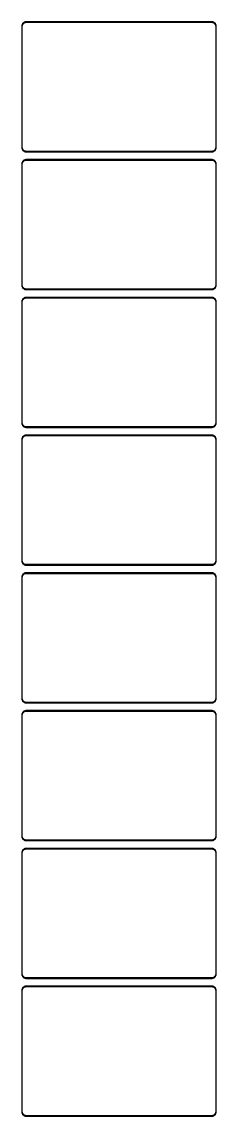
# Model space of a CAD drawing. Header units: metres. Extents: x -112 to 112, y 2310 to 4686.
# Drawn here: x -112 to 112, y 3423 to 4686 of the extents above; entities that cross this region are included whole.
import ezdxf

# ---------------------------------------------------------------- set-up
doc = ezdxf.new("R2010")
doc.units = ezdxf.units.M

msp = doc.modelspace()

# ---------------------------------------------------------------- linework, layer by layer
for p, q in [((-109.045, 4685.76), (-109.629, 4685.52)), ((-108.437, 4685.91), (-109.045, 4685.76)), ((-107.814, 4685.99), (-108.437, 4685.91)), ((107.814, 4685.99), (-107.814, 4685.99)), ((108.437, 4685.91), (107.814, 4685.99)), ((109.045, 4685.76), (108.437, 4685.91)), ((109.629, 4685.52), (109.045, 4685.76)), ((-112.461, 4681.63), (-112.5, 4681)), ((-112.5, 4681), (-112.5, 4541)), ((-112.343, 4682.24), (-112.461, 4681.63)), ((-112.149, 4682.84), (-112.343, 4682.24)), ((-111.882, 4683.41), (-112.149, 4682.84)), ((-112, 4680.75), (-111.963, 4681.35)), ((-112, 4541.25), (-112, 4680.75)), ((-111.963, 4681.35), (-111.851, 4681.93)), ((-111.545, 4683.94), (-111.882, 4683.41)), ((-111.851, 4681.93), (-111.666, 4682.5)), ((-111.666, 4682.5), (-111.412, 4683.04)), ((-111.145, 4684.42), (-111.545, 4683.94)), ((-111.412, 4683.04), (-111.093, 4683.54)), ((-110.687, 4684.85), (-111.145, 4684.42)), ((-111.093, 4683.54), (-110.713, 4684)), ((-110.713, 4684), (-110.278, 4684.41)), ((-110.179, 4685.22), (-110.687, 4684.85)), ((-110.278, 4684.41), (-109.795, 4684.76)), ((-109.629, 4685.52), (-110.179, 4685.22)), ((-109.795, 4684.76), (-109.272, 4685.05)), ((-109.272, 4685.05), (-108.718, 4685.27)), ((-108.718, 4685.27), (-108.14, 4685.42)), ((-108.14, 4685.42), (-107.548, 4685.49)), ((-107.548, 4685.49), (107.548, 4685.49)), ((107.548, 4685.49), (108.14, 4685.42)), ((108.14, 4685.42), (108.718, 4685.27)), ((108.718, 4685.27), (109.272, 4685.05)), ((109.272, 4685.05), (109.795, 4684.76)), ((110.179, 4685.22), (109.629, 4685.52)), ((109.795, 4684.76), (110.278, 4684.41)), ((110.687, 4684.85), (110.179, 4685.22)), ((110.278, 4684.41), (110.713, 4684)), ((111.145, 4684.42), (110.687, 4684.85)), ((110.713, 4684), (111.093, 4683.54)), ((111.093, 4683.54), (111.412, 4683.04)), ((111.545, 4683.94), (111.145, 4684.42)), ((111.412, 4683.04), (111.666, 4682.5)), ((111.882, 4683.41), (111.545, 4683.94)), ((111.666, 4682.5), (111.851, 4681.93)), ((111.851, 4681.93), (111.963, 4681.35)), ((112.149, 4682.84), (111.882, 4683.41)), ((111.963, 4681.35), (112, 4680.75)), ((112, 4680.75), (112, 4541.25)), ((112.343, 4682.24), (112.149, 4682.84)), ((112.461, 4681.63), (112.343, 4682.24)), ((112.5, 4681), (112.461, 4681.63)), ((112.5, 4541), (112.5, 4681)), ((-112.5, 4541), (-112.461, 4540.37)), ((-112.461, 4540.37), (-112.343, 4539.76)), ((-112.343, 4539.76), (-112.149, 4539.16)), ((-112.149, 4539.16), (-111.882, 4538.59)), ((-111.963, 4540.65), (-112, 4541.25)), ((-111.851, 4540.07), (-111.963, 4540.65)), ((-111.882, 4538.59), (-111.545, 4538.06)), ((-111.666, 4539.5), (-111.851, 4540.07)), ((-111.412, 4538.96), (-111.666, 4539.5)), ((-111.545, 4538.06), (-111.145, 4537.58)), ((-111.093, 4538.46), (-111.412, 4538.96)), ((-111.145, 4537.58), (-110.687, 4537.15)), ((-110.713, 4538), (-111.093, 4538.46)), ((-110.278, 4537.59), (-110.713, 4538)), ((-110.687, 4537.15), (-110.179, 4536.78)), ((-109.795, 4537.24), (-110.278, 4537.59)), ((-110.179, 4536.78), (-109.629, 4536.48)), ((-109.272, 4536.95), (-109.795, 4537.24)), ((-109.629, 4536.48), (-109.045, 4536.24)), ((-108.718, 4536.73), (-109.272, 4536.95)), ((-109.045, 4536.24), (-108.437, 4536.09)), ((-108.14, 4536.58), (-108.718, 4536.73)), ((-108.437, 4536.09), (-107.814, 4536.01)), ((-107.548, 4536.51), (-108.14, 4536.58)), ((-107.814, 4536.01), (107.814, 4536.01)), ((107.548, 4536.51), (-107.548, 4536.51)), ((108.14, 4536.58), (107.548, 4536.51)), ((107.814, 4536.01), (108.437, 4536.09)), ((108.718, 4536.73), (108.14, 4536.58)), ((108.437, 4536.09), (109.045, 4536.24)), ((109.272, 4536.95), (108.718, 4536.73)), ((109.045, 4536.24), (109.629, 4536.48)), ((109.795, 4537.24), (109.272, 4536.95)), ((109.629, 4536.48), (110.179, 4536.78)), ((110.278, 4537.59), (109.795, 4537.24)), ((110.179, 4536.78), (110.687, 4537.15)), ((110.713, 4538), (110.278, 4537.59)), ((110.687, 4537.15), (111.145, 4537.58)), ((111.093, 4538.46), (110.713, 4538)), ((111.412, 4538.96), (111.093, 4538.46)), ((111.145, 4537.58), (111.545, 4538.06)), ((111.666, 4539.5), (111.412, 4538.96)), ((111.545, 4538.06), (111.882, 4538.59)), ((111.851, 4540.07), (111.666, 4539.5)), ((111.963, 4540.65), (111.851, 4540.07)), ((111.882, 4538.59), (112.149, 4539.16)), ((112, 4541.25), (111.963, 4540.65)), ((112.149, 4539.16), (112.343, 4539.76)), ((112.343, 4539.76), (112.461, 4540.37)), ((112.461, 4540.37), (112.5, 4541)), ((-112.461, 4522.63), (-112.5, 4522)), ((-112.5, 4522), (-112.5, 4382)), ((-112.343, 4523.24), (-112.461, 4522.63)), ((-112.149, 4523.84), (-112.343, 4523.24)), ((-111.882, 4524.41), (-112.149, 4523.84)), ((-112, 4521.75), (-111.963, 4522.35)), ((-112, 4382.25), (-112, 4521.75)), ((-111.963, 4522.35), (-111.851, 4522.93)), ((-111.545, 4524.94), (-111.882, 4524.41)), ((-111.851, 4522.93), (-111.666, 4523.5)), ((-111.666, 4523.5), (-111.412, 4524.04)), ((-111.145, 4525.42), (-111.545, 4524.94)), ((-111.412, 4524.04), (-111.093, 4524.54)), ((-110.687, 4525.85), (-111.145, 4525.42)), ((-111.093, 4524.54), (-110.713, 4525)), ((-110.713, 4525), (-110.278, 4525.41)), ((-110.179, 4526.22), (-110.687, 4525.85)), ((-110.278, 4525.41), (-109.795, 4525.76)), ((-109.629, 4526.52), (-110.179, 4526.22)), ((-109.795, 4525.76), (-109.272, 4526.05)), ((-109.045, 4526.76), (-109.629, 4526.52)), ((-109.272, 4526.05), (-108.718, 4526.27)), ((-108.437, 4526.91), (-109.045, 4526.76)), ((-108.718, 4526.27), (-108.14, 4526.42)), ((-107.814, 4526.99), (-108.437, 4526.91)), ((-108.14, 4526.42), (-107.548, 4526.49)), ((107.814, 4526.99), (-107.814, 4526.99)), ((-107.548, 4526.49), (107.548, 4526.49)), ((107.548, 4526.49), (108.14, 4526.42)), ((108.437, 4526.91), (107.814, 4526.99)), ((108.14, 4526.42), (108.718, 4526.27)), ((109.045, 4526.76), (108.437, 4526.91)), ((108.718, 4526.27), (109.272, 4526.05)), ((109.629, 4526.52), (109.045, 4526.76)), ((109.272, 4526.05), (109.795, 4525.76)), ((110.179, 4526.22), (109.629, 4526.52)), ((109.795, 4525.76), (110.278, 4525.41)), ((110.687, 4525.85), (110.179, 4526.22)), ((110.278, 4525.41), (110.713, 4525)), ((111.145, 4525.42), (110.687, 4525.85)), ((110.713, 4525), (111.093, 4524.54)), ((111.093, 4524.54), (111.412, 4524.04)), ((111.545, 4524.94), (111.145, 4525.42)), ((111.412, 4524.04), (111.666, 4523.5)), ((111.882, 4524.41), (111.545, 4524.94)), ((111.666, 4523.5), (111.851, 4522.93)), ((111.851, 4522.93), (111.963, 4522.35)), ((112.149, 4523.84), (111.882, 4524.41)), ((111.963, 4522.35), (112, 4521.75)), ((112, 4521.75), (112, 4382.25)), ((112.343, 4523.24), (112.149, 4523.84)), ((112.461, 4522.63), (112.343, 4523.24)), ((112.5, 4522), (112.461, 4522.63)), ((112.5, 4382), (112.5, 4522)), ((-112.5, 4382), (-112.461, 4381.37)), ((-112.461, 4381.37), (-112.343, 4380.76)), ((-112.343, 4380.76), (-112.149, 4380.16)), ((-112.149, 4380.16), (-111.882, 4379.59)), ((-111.963, 4381.65), (-112, 4382.25)), ((-111.851, 4381.07), (-111.963, 4381.65)), ((-111.882, 4379.59), (-111.545, 4379.06)), ((-111.666, 4380.5), (-111.851, 4381.07)), ((-111.412, 4379.96), (-111.666, 4380.5)), ((-111.545, 4379.06), (-111.145, 4378.58)), ((-111.093, 4379.46), (-111.412, 4379.96)), ((-111.145, 4378.58), (-110.687, 4378.15)), ((-110.713, 4379), (-111.093, 4379.46)), ((-110.278, 4378.59), (-110.713, 4379)), ((-110.687, 4378.15), (-110.179, 4377.78)), ((-109.795, 4378.24), (-110.278, 4378.59)), ((-110.179, 4377.78), (-109.629, 4377.48)), ((-109.272, 4377.95), (-109.795, 4378.24)), ((-109.629, 4377.48), (-109.045, 4377.24)), ((-108.718, 4377.73), (-109.272, 4377.95)), ((-109.045, 4377.24), (-108.437, 4377.09)), ((-108.14, 4377.58), (-108.718, 4377.73)), ((-108.437, 4377.09), (-107.814, 4377.01)), ((-107.548, 4377.51), (-108.14, 4377.58)), ((-107.814, 4377.01), (107.814, 4377.01)), ((107.548, 4377.51), (-107.548, 4377.51)), ((108.14, 4377.58), (107.548, 4377.51)), ((107.814, 4377.01), (108.437, 4377.09)), ((108.718, 4377.73), (108.14, 4377.58)), ((108.437, 4377.09), (109.045, 4377.24)), ((109.272, 4377.95), (108.718, 4377.73)), ((109.045, 4377.24), (109.629, 4377.48)), ((109.795, 4378.24), (109.272, 4377.95)), ((109.629, 4377.48), (110.179, 4377.78)), ((110.278, 4378.59), (109.795, 4378.24)), ((110.179, 4377.78), (110.687, 4378.15)), ((110.713, 4379), (110.278, 4378.59)), ((110.687, 4378.15), (111.145, 4378.58)), ((111.093, 4379.46), (110.713, 4379)), ((111.412, 4379.96), (111.093, 4379.46)), ((111.145, 4378.58), (111.545, 4379.06)), ((111.666, 4380.5), (111.412, 4379.96)), ((111.545, 4379.06), (111.882, 4379.59)), ((111.851, 4381.07), (111.666, 4380.5)), ((111.963, 4381.65), (111.851, 4381.07)), ((111.882, 4379.59), (112.149, 4380.16)), ((112, 4382.25), (111.963, 4381.65)), ((112.149, 4380.16), (112.343, 4380.76)), ((112.343, 4380.76), (112.461, 4381.37)), ((112.461, 4381.37), (112.5, 4382)), ((-112.461, 4363.63), (-112.5, 4363)), ((-112.5, 4363), (-112.5, 4223)), ((-112.343, 4364.24), (-112.461, 4363.63)), ((-112.149, 4364.84), (-112.343, 4364.24)), ((-111.882, 4365.41), (-112.149, 4364.84)), ((-112, 4362.75), (-111.963, 4363.35)), ((-112, 4223.25), (-112, 4362.75)), ((-111.963, 4363.35), (-111.851, 4363.93)), ((-111.545, 4365.94), (-111.882, 4365.41)), ((-111.851, 4363.93), (-111.666, 4364.5)), ((-111.666, 4364.5), (-111.412, 4365.04)), ((-111.145, 4366.42), (-111.545, 4365.94)), ((-111.412, 4365.04), (-111.093, 4365.54)), ((-110.687, 4366.85), (-111.145, 4366.42)), ((-111.093, 4365.54), (-110.713, 4366)), ((-110.713, 4366), (-110.278, 4366.41)), ((-110.179, 4367.22), (-110.687, 4366.85)), ((-110.278, 4366.41), (-109.795, 4366.76)), ((-109.629, 4367.52), (-110.179, 4367.22)), ((-109.795, 4366.76), (-109.272, 4367.05)), ((-109.045, 4367.76), (-109.629, 4367.52)), ((-109.272, 4367.05), (-108.718, 4367.27)), ((-108.437, 4367.91), (-109.045, 4367.76)), ((-108.718, 4367.27), (-108.14, 4367.42)), ((-107.814, 4367.99), (-108.437, 4367.91)), ((-108.14, 4367.42), (-107.548, 4367.49)), ((107.814, 4367.99), (-107.814, 4367.99)), ((-107.548, 4367.49), (107.548, 4367.49)), ((107.548, 4367.49), (108.14, 4367.42)), ((108.437, 4367.91), (107.814, 4367.99)), ((108.14, 4367.42), (108.718, 4367.27)), ((109.045, 4367.76), (108.437, 4367.91)), ((108.718, 4367.27), (109.272, 4367.05)), ((109.629, 4367.52), (109.045, 4367.76)), ((109.272, 4367.05), (109.795, 4366.76)), ((110.179, 4367.22), (109.629, 4367.52)), ((109.795, 4366.76), (110.278, 4366.41)), ((110.687, 4366.85), (110.179, 4367.22)), ((110.278, 4366.41), (110.713, 4366)), ((111.145, 4366.42), (110.687, 4366.85)), ((110.713, 4366), (111.093, 4365.54)), ((111.093, 4365.54), (111.412, 4365.04)), ((111.545, 4365.94), (111.145, 4366.42)), ((111.412, 4365.04), (111.666, 4364.5)), ((111.882, 4365.41), (111.545, 4365.94)), ((111.666, 4364.5), (111.851, 4363.93)), ((111.851, 4363.93), (111.963, 4363.35)), ((112.149, 4364.84), (111.882, 4365.41)), ((111.963, 4363.35), (112, 4362.75)), ((112, 4362.75), (112, 4223.25)), ((112.343, 4364.24), (112.149, 4364.84)), ((112.461, 4363.63), (112.343, 4364.24)), ((112.5, 4363), (112.461, 4363.63)), ((112.5, 4223), (112.5, 4363)), ((-112.5, 4223), (-112.461, 4222.37)), ((-112.461, 4222.37), (-112.343, 4221.76)), ((-112.343, 4221.76), (-112.149, 4221.16)), ((-112.149, 4221.16), (-111.882, 4220.59)), ((-111.963, 4222.65), (-112, 4223.25)), ((-111.851, 4222.07), (-111.963, 4222.65)), ((-111.882, 4220.59), (-111.545, 4220.06)), ((-111.666, 4221.5), (-111.851, 4222.07)), ((-111.412, 4220.96), (-111.666, 4221.5)), ((-111.545, 4220.06), (-111.145, 4219.58)), ((-111.093, 4220.46), (-111.412, 4220.96)), ((-111.145, 4219.58), (-110.687, 4219.15)), ((-110.713, 4220), (-111.093, 4220.46)), ((-110.278, 4219.59), (-110.713, 4220)), ((-110.687, 4219.15), (-110.179, 4218.78)), ((-109.795, 4219.24), (-110.278, 4219.59)), ((-110.179, 4218.78), (-109.629, 4218.48)), ((-109.272, 4218.95), (-109.795, 4219.24)), ((-109.629, 4218.48), (-109.045, 4218.24)), ((-108.718, 4218.73), (-109.272, 4218.95)), ((-108.14, 4218.58), (-108.718, 4218.73)), ((-107.548, 4218.51), (-108.14, 4218.58)), ((107.548, 4218.51), (-107.548, 4218.51)), ((108.14, 4218.58), (107.548, 4218.51)), ((108.718, 4218.73), (108.14, 4218.58)), ((109.272, 4218.95), (108.718, 4218.73)), ((109.045, 4218.24), (109.629, 4218.48)), ((109.795, 4219.24), (109.272, 4218.95)), ((109.629, 4218.48), (110.179, 4218.78)), ((110.278, 4219.59), (109.795, 4219.24)), ((110.179, 4218.78), (110.687, 4219.15)), ((110.713, 4220), (110.278, 4219.59)), ((110.687, 4219.15), (111.145, 4219.58)), ((111.093, 4220.46), (110.713, 4220)), ((111.412, 4220.96), (111.093, 4220.46)), ((111.145, 4219.58), (111.545, 4220.06)), ((111.666, 4221.5), (111.412, 4220.96)), ((111.545, 4220.06), (111.882, 4220.59)), ((111.851, 4222.07), (111.666, 4221.5)), ((111.963, 4222.65), (111.851, 4222.07)), ((111.882, 4220.59), (112.149, 4221.16)), ((112, 4223.25), (111.963, 4222.65)), ((112.149, 4221.16), (112.343, 4221.76)), ((112.343, 4221.76), (112.461, 4222.37)), ((112.461, 4222.37), (112.5, 4223)), ((-112.149, 4205.84), (-112.343, 4205.24)), ((-111.882, 4206.41), (-112.149, 4205.84)), ((-111.545, 4206.94), (-111.882, 4206.41)), ((-111.666, 4205.5), (-111.412, 4206.04)), ((-111.145, 4207.42), (-111.545, 4206.94)), ((-111.412, 4206.04), (-111.093, 4206.54)), ((-110.687, 4207.85), (-111.145, 4207.42)), ((-111.093, 4206.54), (-110.713, 4207)), ((-110.713, 4207), (-110.278, 4207.41)), ((-110.179, 4208.22), (-110.687, 4207.85)), ((-110.278, 4207.41), (-109.795, 4207.76)), ((-109.629, 4208.52), (-110.179, 4208.22)), ((-109.795, 4207.76), (-109.272, 4208.05)), ((-109.045, 4208.76), (-109.629, 4208.52)), ((-109.272, 4208.05), (-108.718, 4208.27)), ((-109.045, 4218.24), (-108.437, 4218.09)), ((-108.437, 4208.91), (-109.045, 4208.76)), ((-108.718, 4208.27), (-108.14, 4208.42)), ((-108.437, 4218.09), (-107.814, 4218.01)), ((-107.814, 4208.99), (-108.437, 4208.91)), ((-108.14, 4208.42), (-107.548, 4208.49)), ((-107.814, 4218.01), (107.814, 4218.01)), ((107.814, 4208.99), (-107.814, 4208.99)), ((-107.548, 4208.49), (107.548, 4208.49)), ((107.548, 4208.49), (108.14, 4208.42)), ((107.814, 4218.01), (108.437, 4218.09)), ((108.437, 4208.91), (107.814, 4208.99)), ((108.14, 4208.42), (108.718, 4208.27)), ((108.437, 4218.09), (109.045, 4218.24)), ((109.045, 4208.76), (108.437, 4208.91)), ((108.718, 4208.27), (109.272, 4208.05)), ((109.629, 4208.52), (109.045, 4208.76)), ((109.272, 4208.05), (109.795, 4207.76)), ((110.179, 4208.22), (109.629, 4208.52)), ((109.795, 4207.76), (110.278, 4207.41)), ((110.687, 4207.85), (110.179, 4208.22)), ((110.278, 4207.41), (110.713, 4207)), ((111.145, 4207.42), (110.687, 4207.85)), ((110.713, 4207), (111.093, 4206.54)), ((111.093, 4206.54), (111.412, 4206.04)), ((111.545, 4206.94), (111.145, 4207.42)), ((111.412, 4206.04), (111.666, 4205.5)), ((111.882, 4206.41), (111.545, 4206.94)), ((112.149, 4205.84), (111.882, 4206.41)), ((112.343, 4205.24), (112.149, 4205.84)), ((-112.461, 4204.63), (-112.5, 4204)), ((-112.5, 4204), (-112.5, 4064)), ((-112.343, 4205.24), (-112.461, 4204.63)), ((-112, 4203.75), (-111.963, 4204.35)), ((-112, 4064.25), (-112, 4203.75)), ((-111.963, 4204.35), (-111.851, 4204.93)), ((-111.851, 4204.93), (-111.666, 4205.5)), ((111.666, 4205.5), (111.851, 4204.93)), ((111.851, 4204.93), (111.963, 4204.35)), ((111.963, 4204.35), (112, 4203.75)), ((112, 4203.75), (112, 4064.25)), ((112.461, 4204.63), (112.343, 4205.24)), ((112.5, 4204), (112.461, 4204.63)), ((112.5, 4064), (112.5, 4204)), ((-112.5, 4064), (-112.461, 4063.37)), ((-112.461, 4063.37), (-112.343, 4062.76)), ((-112.343, 4062.76), (-112.149, 4062.16)), ((-112.149, 4062.16), (-111.882, 4061.59)), ((-111.963, 4063.65), (-112, 4064.25)), ((-111.851, 4063.07), (-111.963, 4063.65)), ((-111.882, 4061.59), (-111.545, 4061.06)), ((-111.666, 4062.5), (-111.851, 4063.07)), ((-111.412, 4061.96), (-111.666, 4062.5)), ((-111.545, 4061.06), (-111.145, 4060.58)), ((-111.093, 4061.46), (-111.412, 4061.96)), ((-111.145, 4060.58), (-110.687, 4060.15)), ((-110.713, 4061), (-111.093, 4061.46)), ((-110.278, 4060.59), (-110.713, 4061)), ((-110.687, 4060.15), (-110.179, 4059.78)), ((-109.795, 4060.24), (-110.278, 4060.59)), ((-110.179, 4059.78), (-109.629, 4059.48)), ((-109.272, 4059.95), (-109.795, 4060.24)), ((-109.629, 4059.48), (-109.045, 4059.24)), ((-108.718, 4059.73), (-109.272, 4059.95)), ((-109.045, 4059.24), (-108.437, 4059.09)), ((-108.14, 4059.58), (-108.718, 4059.73)), ((-108.437, 4059.09), (-107.814, 4059.01)), ((-107.548, 4059.51), (-108.14, 4059.58)), ((-107.814, 4059.01), (107.814, 4059.01)), ((107.548, 4059.51), (-107.548, 4059.51)), ((108.14, 4059.58), (107.548, 4059.51)), ((107.814, 4059.01), (108.437, 4059.09)), ((108.718, 4059.73), (108.14, 4059.58)), ((108.437, 4059.09), (109.045, 4059.24)), ((109.272, 4059.95), (108.718, 4059.73)), ((109.045, 4059.24), (109.629, 4059.48)), ((109.795, 4060.24), (109.272, 4059.95)), ((109.629, 4059.48), (110.179, 4059.78)), ((110.278, 4060.59), (109.795, 4060.24)), ((110.179, 4059.78), (110.687, 4060.15)), ((110.713, 4061), (110.278, 4060.59)), ((110.687, 4060.15), (111.145, 4060.58)), ((111.093, 4061.46), (110.713, 4061)), ((111.412, 4061.96), (111.093, 4061.46)), ((111.145, 4060.58), (111.545, 4061.06)), ((111.666, 4062.5), (111.412, 4061.96)), ((111.545, 4061.06), (111.882, 4061.59)), ((111.851, 4063.07), (111.666, 4062.5)), ((111.963, 4063.65), (111.851, 4063.07)), ((111.882, 4061.59), (112.149, 4062.16)), ((112, 4064.25), (111.963, 4063.65)), ((112.149, 4062.16), (112.343, 4062.76)), ((112.343, 4062.76), (112.461, 4063.37)), ((112.461, 4063.37), (112.5, 4064)), ((-112.461, 4045.63), (-112.5, 4045)), ((-112.5, 4045), (-112.5, 3905)), ((-112.343, 4046.24), (-112.461, 4045.63)), ((-112.149, 4046.84), (-112.343, 4046.24)), ((-111.882, 4047.41), (-112.149, 4046.84)), ((-112, 4044.75), (-111.963, 4045.35)), ((-112, 3905.25), (-112, 4044.75)), ((-111.963, 4045.35), (-111.851, 4045.93)), ((-111.545, 4047.94), (-111.882, 4047.41)), ((-111.851, 4045.93), (-111.666, 4046.5)), ((-111.666, 4046.5), (-111.412, 4047.04)), ((-111.145, 4048.42), (-111.545, 4047.94)), ((-111.412, 4047.04), (-111.093, 4047.54)), ((-110.687, 4048.85), (-111.145, 4048.42)), ((-111.093, 4047.54), (-110.713, 4048)), ((-110.713, 4048), (-110.278, 4048.41)), ((-110.179, 4049.22), (-110.687, 4048.85)), ((-110.278, 4048.41), (-109.795, 4048.76)), ((-109.629, 4049.52), (-110.179, 4049.22)), ((-109.795, 4048.76), (-109.272, 4049.05)), ((-109.045, 4049.76), (-109.629, 4049.52)), ((-109.272, 4049.05), (-108.718, 4049.27)), ((-108.437, 4049.91), (-109.045, 4049.76)), ((-108.718, 4049.27), (-108.14, 4049.42)), ((-107.814, 4049.99), (-108.437, 4049.91)), ((-108.14, 4049.42), (-107.548, 4049.49)), ((107.814, 4049.99), (-107.814, 4049.99)), ((-107.548, 4049.49), (107.548, 4049.49)), ((107.548, 4049.49), (108.14, 4049.42)), ((108.437, 4049.91), (107.814, 4049.99)), ((108.14, 4049.42), (108.718, 4049.27)), ((109.045, 4049.76), (108.437, 4049.91)), ((108.718, 4049.27), (109.272, 4049.05)), ((109.629, 4049.52), (109.045, 4049.76)), ((109.272, 4049.05), (109.795, 4048.76)), ((110.179, 4049.22), (109.629, 4049.52)), ((109.795, 4048.76), (110.278, 4048.41)), ((110.687, 4048.85), (110.179, 4049.22)), ((110.278, 4048.41), (110.713, 4048)), ((111.145, 4048.42), (110.687, 4048.85)), ((110.713, 4048), (111.093, 4047.54)), ((111.093, 4047.54), (111.412, 4047.04)), ((111.545, 4047.94), (111.145, 4048.42)), ((111.412, 4047.04), (111.666, 4046.5)), ((111.882, 4047.41), (111.545, 4047.94)), ((111.666, 4046.5), (111.851, 4045.93)), ((111.851, 4045.93), (111.963, 4045.35)), ((112.149, 4046.84), (111.882, 4047.41)), ((111.963, 4045.35), (112, 4044.75)), ((112, 4044.75), (112, 3905.25)), ((112.343, 4046.24), (112.149, 4046.84)), ((112.461, 4045.63), (112.343, 4046.24)), ((112.5, 4045), (112.461, 4045.63)), ((112.5, 3905), (112.5, 4045)), ((-112.5, 3905), (-112.461, 3904.37)), ((-112.461, 3904.37), (-112.343, 3903.76)), ((-112.343, 3903.76), (-112.149, 3903.16)), ((-112.149, 3903.16), (-111.882, 3902.59)), ((-111.963, 3904.65), (-112, 3905.25)), ((-111.851, 3904.07), (-111.963, 3904.65)), ((-111.666, 3903.5), (-111.851, 3904.07)), ((-111.412, 3902.96), (-111.666, 3903.5)), ((-111.093, 3902.46), (-111.412, 3902.96)), ((111.412, 3902.96), (111.093, 3902.46)), ((111.666, 3903.5), (111.412, 3902.96)), ((111.851, 3904.07), (111.666, 3903.5)), ((111.963, 3904.65), (111.851, 3904.07)), ((111.882, 3902.59), (112.149, 3903.16)), ((112, 3905.25), (111.963, 3904.65)), ((112.149, 3903.16), (112.343, 3903.76)), ((112.343, 3903.76), (112.461, 3904.37)), ((112.461, 3904.37), (112.5, 3905)), ((-111.882, 3902.59), (-111.545, 3902.06)), ((-111.545, 3902.06), (-111.145, 3901.58)), ((-111.145, 3901.58), (-110.687, 3901.15)), ((-110.713, 3902), (-111.093, 3902.46)), ((-110.278, 3901.59), (-110.713, 3902)), ((-110.687, 3901.15), (-110.179, 3900.78)), ((-110.179, 3890.22), (-110.687, 3889.85)), ((-109.795, 3901.24), (-110.278, 3901.59)), ((-110.179, 3900.78), (-109.629, 3900.48)), ((-109.629, 3890.52), (-110.179, 3890.22)), ((-109.272, 3900.95), (-109.795, 3901.24)), ((-109.795, 3889.76), (-109.272, 3890.05)), ((-109.629, 3900.48), (-109.045, 3900.24)), ((-109.045, 3890.76), (-109.629, 3890.52)), ((-108.718, 3900.73), (-109.272, 3900.95)), ((-109.272, 3890.05), (-108.718, 3890.27)), ((-109.045, 3900.24), (-108.437, 3900.09)), ((-108.437, 3890.91), (-109.045, 3890.76)), ((-108.14, 3900.58), (-108.718, 3900.73)), ((-108.718, 3890.27), (-108.14, 3890.42)), ((-108.437, 3900.09), (-107.814, 3900.01)), ((-107.814, 3890.99), (-108.437, 3890.91)), ((-107.548, 3900.51), (-108.14, 3900.58)), ((-108.14, 3890.42), (-107.548, 3890.49)), ((-107.814, 3900.01), (107.814, 3900.01)), ((107.814, 3890.99), (-107.814, 3890.99)), ((107.548, 3900.51), (-107.548, 3900.51)), ((-107.548, 3890.49), (107.548, 3890.49)), ((108.14, 3900.58), (107.548, 3900.51)), ((107.548, 3890.49), (108.14, 3890.42)), ((107.814, 3900.01), (108.437, 3900.09)), ((108.437, 3890.91), (107.814, 3890.99)), ((108.718, 3900.73), (108.14, 3900.58)), ((108.14, 3890.42), (108.718, 3890.27)), ((108.437, 3900.09), (109.045, 3900.24)), ((109.045, 3890.76), (108.437, 3890.91)), ((109.272, 3900.95), (108.718, 3900.73)), ((108.718, 3890.27), (109.272, 3890.05)), ((109.045, 3900.24), (109.629, 3900.48)), ((109.629, 3890.52), (109.045, 3890.76)), ((109.795, 3901.24), (109.272, 3900.95)), ((109.272, 3890.05), (109.795, 3889.76)), ((109.629, 3900.48), (110.179, 3900.78)), ((110.179, 3890.22), (109.629, 3890.52)), ((110.278, 3901.59), (109.795, 3901.24)), ((110.179, 3900.78), (110.687, 3901.15)), ((110.687, 3889.85), (110.179, 3890.22)), ((110.713, 3902), (110.278, 3901.59)), ((110.687, 3901.15), (111.145, 3901.58)), ((111.093, 3902.46), (110.713, 3902)), ((111.145, 3901.58), (111.545, 3902.06)), ((111.545, 3902.06), (111.882, 3902.59)), ((-112.461, 3886.63), (-112.5, 3886)), ((-112.5, 3886), (-112.5, 3746)), ((-112.343, 3887.24), (-112.461, 3886.63)), ((-112.149, 3887.84), (-112.343, 3887.24)), ((-111.882, 3888.41), (-112.149, 3887.84)), ((-112, 3885.75), (-111.963, 3886.35)), ((-112, 3746.25), (-112, 3885.75)), ((-111.963, 3886.35), (-111.851, 3886.93)), ((-111.545, 3888.94), (-111.882, 3888.41)), ((-111.851, 3886.93), (-111.666, 3887.5)), ((-111.666, 3887.5), (-111.412, 3888.04)), ((-111.145, 3889.42), (-111.545, 3888.94)), ((-111.412, 3888.04), (-111.093, 3888.54)), ((-110.687, 3889.85), (-111.145, 3889.42)), ((-111.093, 3888.54), (-110.713, 3889)), ((-110.713, 3889), (-110.278, 3889.41)), ((-110.278, 3889.41), (-109.795, 3889.76)), ((109.795, 3889.76), (110.278, 3889.41)), ((110.278, 3889.41), (110.713, 3889)), ((111.145, 3889.42), (110.687, 3889.85)), ((110.713, 3889), (111.093, 3888.54)), ((111.093, 3888.54), (111.412, 3888.04)), ((111.545, 3888.94), (111.145, 3889.42)), ((111.412, 3888.04), (111.666, 3887.5)), ((111.882, 3888.41), (111.545, 3888.94)), ((111.666, 3887.5), (111.851, 3886.93)), ((111.851, 3886.93), (111.963, 3886.35)), ((112.149, 3887.84), (111.882, 3888.41)), ((111.963, 3886.35), (112, 3885.75)), ((112, 3885.75), (112, 3746.25)), ((112.343, 3887.24), (112.149, 3887.84)), ((112.461, 3886.63), (112.343, 3887.24)), ((112.5, 3886), (112.461, 3886.63)), ((112.5, 3746), (112.5, 3886)), ((-112.5, 3746), (-112.461, 3745.37)), ((-112.461, 3745.37), (-112.343, 3744.76)), ((-112.343, 3744.76), (-112.149, 3744.16)), ((-112.149, 3744.16), (-111.882, 3743.59)), ((-111.963, 3745.65), (-112, 3746.25)), ((-111.851, 3745.07), (-111.963, 3745.65)), ((-111.882, 3743.59), (-111.545, 3743.06)), ((-111.666, 3744.5), (-111.851, 3745.07)), ((-111.412, 3743.96), (-111.666, 3744.5)), ((-111.545, 3743.06), (-111.145, 3742.58)), ((-111.093, 3743.46), (-111.412, 3743.96)), ((-111.145, 3742.58), (-110.687, 3742.15)), ((-110.713, 3743), (-111.093, 3743.46)), ((-110.278, 3742.59), (-110.713, 3743)), ((-110.687, 3742.15), (-110.179, 3741.78)), ((-109.795, 3742.24), (-110.278, 3742.59)), ((-110.179, 3741.78), (-109.629, 3741.48)), ((-109.272, 3741.95), (-109.795, 3742.24)), ((-109.629, 3741.48), (-109.045, 3741.24)), ((-108.718, 3741.73), (-109.272, 3741.95)), ((-109.045, 3741.24), (-108.437, 3741.09)), ((-108.14, 3741.58), (-108.718, 3741.73)), ((-108.437, 3741.09), (-107.814, 3741.01)), ((-107.548, 3741.51), (-108.14, 3741.58)), ((-107.814, 3741.01), (107.814, 3741.01)), ((107.548, 3741.51), (-107.548, 3741.51)), ((108.14, 3741.58), (107.548, 3741.51)), ((107.814, 3741.01), (108.437, 3741.09)), ((108.718, 3741.73), (108.14, 3741.58)), ((108.437, 3741.09), (109.045, 3741.24)), ((109.272, 3741.95), (108.718, 3741.73)), ((109.045, 3741.24), (109.629, 3741.48)), ((109.795, 3742.24), (109.272, 3741.95)), ((109.629, 3741.48), (110.179, 3741.78)), ((110.278, 3742.59), (109.795, 3742.24)), ((110.179, 3741.78), (110.687, 3742.15)), ((110.713, 3743), (110.278, 3742.59)), ((110.687, 3742.15), (111.145, 3742.58)), ((111.093, 3743.46), (110.713, 3743)), ((111.412, 3743.96), (111.093, 3743.46)), ((111.145, 3742.58), (111.545, 3743.06)), ((111.666, 3744.5), (111.412, 3743.96)), ((111.545, 3743.06), (111.882, 3743.59)), ((111.851, 3745.07), (111.666, 3744.5)), ((111.963, 3745.65), (111.851, 3745.07)), ((111.882, 3743.59), (112.149, 3744.16)), ((112, 3746.25), (111.963, 3745.65)), ((112.149, 3744.16), (112.343, 3744.76)), ((112.343, 3744.76), (112.461, 3745.37)), ((112.461, 3745.37), (112.5, 3746)), ((-112.461, 3727.63), (-112.5, 3727)), ((-112.5, 3727), (-112.5, 3587)), ((-112.343, 3728.24), (-112.461, 3727.63)), ((-112.149, 3728.84), (-112.343, 3728.24)), ((-111.882, 3729.41), (-112.149, 3728.84)), ((-112, 3726.75), (-111.963, 3727.35)), ((-112, 3587.25), (-112, 3726.75)), ((-111.963, 3727.35), (-111.851, 3727.93)), ((-111.545, 3729.94), (-111.882, 3729.41)), ((-111.851, 3727.93), (-111.666, 3728.5)), ((-111.666, 3728.5), (-111.412, 3729.04)), ((-111.145, 3730.42), (-111.545, 3729.94)), ((-111.412, 3729.04), (-111.093, 3729.54)), ((-110.687, 3730.85), (-111.145, 3730.42)), ((-111.093, 3729.54), (-110.713, 3730)), ((-110.713, 3730), (-110.278, 3730.41)), ((-110.179, 3731.22), (-110.687, 3730.85)), ((-110.278, 3730.41), (-109.795, 3730.76)), ((-109.629, 3731.52), (-110.179, 3731.22)), ((-109.795, 3730.76), (-109.272, 3731.05)), ((-109.045, 3731.76), (-109.629, 3731.52)), ((-109.272, 3731.05), (-108.718, 3731.27)), ((-108.437, 3731.91), (-109.045, 3731.76)), ((-108.718, 3731.27), (-108.14, 3731.42)), ((-107.814, 3731.99), (-108.437, 3731.91)), ((-108.14, 3731.42), (-107.548, 3731.49)), ((107.814, 3731.99), (-107.814, 3731.99)), ((-107.548, 3731.49), (107.548, 3731.49)), ((107.548, 3731.49), (108.14, 3731.42)), ((108.437, 3731.91), (107.814, 3731.99)), ((108.14, 3731.42), (108.718, 3731.27)), ((109.045, 3731.76), (108.437, 3731.91)), ((108.718, 3731.27), (109.272, 3731.05)), ((109.629, 3731.52), (109.045, 3731.76)), ((109.272, 3731.05), (109.795, 3730.76)), ((110.179, 3731.22), (109.629, 3731.52)), ((109.795, 3730.76), (110.278, 3730.41)), ((110.687, 3730.85), (110.179, 3731.22)), ((110.278, 3730.41), (110.713, 3730)), ((111.145, 3730.42), (110.687, 3730.85)), ((110.713, 3730), (111.093, 3729.54)), ((111.093, 3729.54), (111.412, 3729.04)), ((111.545, 3729.94), (111.145, 3730.42)), ((111.412, 3729.04), (111.666, 3728.5)), ((111.882, 3729.41), (111.545, 3729.94)), ((111.666, 3728.5), (111.851, 3727.93)), ((111.851, 3727.93), (111.963, 3727.35)), ((112.149, 3728.84), (111.882, 3729.41)), ((111.963, 3727.35), (112, 3726.75)), ((112, 3726.75), (112, 3587.25)), ((112.343, 3728.24), (112.149, 3728.84)), ((112.461, 3727.63), (112.343, 3728.24)), ((112.5, 3727), (112.461, 3727.63)), ((112.5, 3587), (112.5, 3727)), ((-112.5, 3587), (-112.461, 3586.37)), ((-111.963, 3586.65), (-112, 3587.25)), ((112, 3587.25), (111.963, 3586.65)), ((112.461, 3586.37), (112.5, 3587)), ((-112.461, 3586.37), (-112.343, 3585.76)), ((-112.343, 3585.76), (-112.149, 3585.16)), ((-112.149, 3585.16), (-111.882, 3584.59)), ((-111.851, 3586.07), (-111.963, 3586.65)), ((-111.882, 3584.59), (-111.545, 3584.06)), ((-111.666, 3585.5), (-111.851, 3586.07)), ((-111.412, 3584.96), (-111.666, 3585.5)), ((-111.545, 3584.06), (-111.145, 3583.58)), ((-111.093, 3584.46), (-111.412, 3584.96)), ((-111.145, 3583.58), (-110.687, 3583.15)), ((-110.713, 3584), (-111.093, 3584.46)), ((-110.278, 3583.59), (-110.713, 3584)), ((-110.687, 3583.15), (-110.179, 3582.78)), ((-109.795, 3583.24), (-110.278, 3583.59)), ((-110.179, 3582.78), (-109.629, 3582.48)), ((-109.272, 3582.95), (-109.795, 3583.24)), ((-109.629, 3582.48), (-109.045, 3582.24)), ((-108.718, 3582.73), (-109.272, 3582.95)), ((-109.045, 3582.24), (-108.437, 3582.09)), ((-108.14, 3582.58), (-108.718, 3582.73)), ((-108.437, 3582.09), (-107.814, 3582.01)), ((-107.548, 3582.51), (-108.14, 3582.58)), ((-107.814, 3582.01), (107.814, 3582.01)), ((107.548, 3582.51), (-107.548, 3582.51)), ((108.14, 3582.58), (107.548, 3582.51)), ((107.814, 3582.01), (108.437, 3582.09)), ((108.718, 3582.73), (108.14, 3582.58)), ((108.437, 3582.09), (109.045, 3582.24)), ((109.272, 3582.95), (108.718, 3582.73)), ((109.045, 3582.24), (109.629, 3582.48)), ((109.795, 3583.24), (109.272, 3582.95)), ((109.629, 3582.48), (110.179, 3582.78)), ((110.278, 3583.59), (109.795, 3583.24)), ((110.179, 3582.78), (110.687, 3583.15)), ((110.713, 3584), (110.278, 3583.59)), ((110.687, 3583.15), (111.145, 3583.58)), ((111.093, 3584.46), (110.713, 3584)), ((111.412, 3584.96), (111.093, 3584.46)), ((111.145, 3583.58), (111.545, 3584.06)), ((111.666, 3585.5), (111.412, 3584.96)), ((111.545, 3584.06), (111.882, 3584.59)), ((111.851, 3586.07), (111.666, 3585.5)), ((111.963, 3586.65), (111.851, 3586.07)), ((111.882, 3584.59), (112.149, 3585.16)), ((112.149, 3585.16), (112.343, 3585.76)), ((112.343, 3585.76), (112.461, 3586.37)), ((-112.461, 3568.63), (-112.5, 3568)), ((-112.5, 3568), (-112.5, 3428)), ((-112.343, 3569.24), (-112.461, 3568.63)), ((-112.149, 3569.84), (-112.343, 3569.24)), ((-111.882, 3570.41), (-112.149, 3569.84)), ((-112, 3567.75), (-111.963, 3568.35)), ((-112, 3428.25), (-112, 3567.75)), ((-111.963, 3568.35), (-111.851, 3568.93)), ((-111.545, 3570.94), (-111.882, 3570.41)), ((-111.851, 3568.93), (-111.666, 3569.5)), ((-111.666, 3569.5), (-111.412, 3570.04)), ((-111.145, 3571.42), (-111.545, 3570.94)), ((-111.412, 3570.04), (-111.093, 3570.54)), ((-110.687, 3571.85), (-111.145, 3571.42)), ((-111.093, 3570.54), (-110.713, 3571)), ((-110.713, 3571), (-110.278, 3571.41)), ((-110.179, 3572.22), (-110.687, 3571.85)), ((-110.278, 3571.41), (-109.795, 3571.76)), ((-109.629, 3572.52), (-110.179, 3572.22)), ((-109.795, 3571.76), (-109.272, 3572.05)), ((-109.045, 3572.76), (-109.629, 3572.52)), ((-109.272, 3572.05), (-108.718, 3572.27)), ((-108.437, 3572.91), (-109.045, 3572.76)), ((-108.718, 3572.27), (-108.14, 3572.42)), ((-107.814, 3572.99), (-108.437, 3572.91)), ((-108.14, 3572.42), (-107.548, 3572.49)), ((107.814, 3572.99), (-107.814, 3572.99)), ((-107.548, 3572.49), (107.548, 3572.49)), ((107.548, 3572.49), (108.14, 3572.42)), ((108.437, 3572.91), (107.814, 3572.99)), ((108.14, 3572.42), (108.718, 3572.27)), ((109.045, 3572.76), (108.437, 3572.91)), ((108.718, 3572.27), (109.272, 3572.05)), ((109.629, 3572.52), (109.045, 3572.76)), ((109.272, 3572.05), (109.795, 3571.76)), ((110.179, 3572.22), (109.629, 3572.52)), ((109.795, 3571.76), (110.278, 3571.41)), ((110.687, 3571.85), (110.179, 3572.22)), ((110.278, 3571.41), (110.713, 3571)), ((111.145, 3571.42), (110.687, 3571.85)), ((110.713, 3571), (111.093, 3570.54)), ((111.093, 3570.54), (111.412, 3570.04)), ((111.545, 3570.94), (111.145, 3571.42)), ((111.412, 3570.04), (111.666, 3569.5)), ((111.882, 3570.41), (111.545, 3570.94)), ((111.666, 3569.5), (111.851, 3568.93)), ((111.851, 3568.93), (111.963, 3568.35)), ((112.149, 3569.84), (111.882, 3570.41)), ((111.963, 3568.35), (112, 3567.75)), ((112, 3567.75), (112, 3428.25)), ((112.343, 3569.24), (112.149, 3569.84)), ((112.461, 3568.63), (112.343, 3569.24)), ((112.5, 3568), (112.461, 3568.63)), ((112.5, 3428), (112.5, 3568)), ((-112.5, 3428), (-112.461, 3427.37)), ((-112.461, 3427.37), (-112.343, 3426.76)), ((-112.343, 3426.76), (-112.149, 3426.16)), ((-112.149, 3426.16), (-111.882, 3425.59)), ((-111.963, 3427.65), (-112, 3428.25)), ((-111.851, 3427.07), (-111.963, 3427.65)), ((-111.882, 3425.59), (-111.545, 3425.06)), ((-111.666, 3426.5), (-111.851, 3427.07)), ((-111.412, 3425.96), (-111.666, 3426.5)), ((-111.545, 3425.06), (-111.145, 3424.58)), ((-111.093, 3425.46), (-111.412, 3425.96)), ((-111.145, 3424.58), (-110.687, 3424.15)), ((-110.713, 3425), (-111.093, 3425.46)), ((-110.278, 3424.59), (-110.713, 3425)), ((-110.687, 3424.15), (-110.179, 3423.78)), ((-109.795, 3424.24), (-110.278, 3424.59)), ((-110.179, 3423.78), (-109.629, 3423.48)), ((-109.272, 3423.95), (-109.795, 3424.24)), ((-109.629, 3423.48), (-109.045, 3423.24)), ((-108.718, 3423.73), (-109.272, 3423.95)), ((-109.045, 3423.24), (-108.437, 3423.09)), ((-108.14, 3423.58), (-108.718, 3423.73)), ((-108.437, 3423.09), (-107.814, 3423.01)), ((-107.548, 3423.51), (-108.14, 3423.58)), ((-107.814, 3423.01), (107.814, 3423.01)), ((107.548, 3423.51), (-107.548, 3423.51)), ((108.14, 3423.58), (107.548, 3423.51)), ((107.814, 3423.01), (108.437, 3423.09)), ((108.718, 3423.73), (108.14, 3423.58)), ((108.437, 3423.09), (109.045, 3423.24)), ((109.272, 3423.95), (108.718, 3423.73)), ((109.045, 3423.24), (109.629, 3423.48)), ((109.795, 3424.24), (109.272, 3423.95)), ((109.629, 3423.48), (110.179, 3423.78)), ((110.278, 3424.59), (109.795, 3424.24)), ((110.179, 3423.78), (110.687, 3424.15)), ((110.713, 3425), (110.278, 3424.59)), ((110.687, 3424.15), (111.145, 3424.58)), ((111.093, 3425.46), (110.713, 3425)), ((111.412, 3425.96), (111.093, 3425.46)), ((111.145, 3424.58), (111.545, 3425.06)), ((111.666, 3426.5), (111.412, 3425.96)), ((111.545, 3425.06), (111.882, 3425.59)), ((111.851, 3427.07), (111.666, 3426.5)), ((111.963, 3427.65), (111.851, 3427.07)), ((111.882, 3425.59), (112.149, 3426.16)), ((112, 3428.25), (111.963, 3427.65)), ((112.149, 3426.16), (112.343, 3426.76)), ((112.343, 3426.76), (112.461, 3427.37)), ((112.461, 3427.37), (112.5, 3428))]:
    msp.add_line(p, q)

doc.saveas('drawing.dxf')
